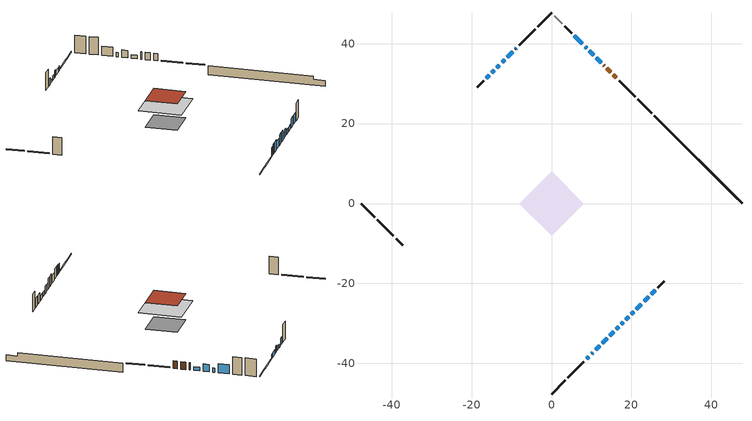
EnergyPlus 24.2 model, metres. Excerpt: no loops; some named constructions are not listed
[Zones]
conditioned space
 floor adiabatic (AdiabaticFloorConstruction): -8.07,0 0,8.07 8.07,0 0,-8.07 z3.23
 floor foundation (Slab1 construction): -5.98,0 0,5.98 5.98,0 0,-5.98 z-1.71
 wall outside (RimJoist1 construction): 0,-47.66 3.4,-44.26 / -47.66,0 -44.26,-3.4 / 0,47.66 -3.4,44.26 / 25.02,22.64 21.62,26.04 z0.79:1.09
 wall outside (RimJoist2 construction): 4.06,-43.6 8.12,-39.54 / -43.6,-4.06 -39.54,-8.12 / -4.06,43.6 -8.12,39.54 / 20.96,26.7 16.9,30.77 z0.79:1.09
 wall outside (AdiabaticWallConstruction 1): 16.24,31.42 15.48,32.18 / 14.83,32.84 13.84,33.82 / 13.18,34.48 13.06,34.61 z0.79:2.82
 wall outside (AdiabaticWallConstruction): -8.78,38.88 -9.01,38.66 / -9.66,38 -11.03,36.64 / -13.02,34.64 -13.65,34.02 / 8.79,38.87 8.4,39.26 / 19.93,-27.73 20.58,-27.09 / 21.23,-26.43 22.52,-25.15 z0.79:2.01; 8.78,-38.88 9.36,-38.31 / 7.74,39.92 5.66,42 / 23.17,-24.49 24.32,-23.34 / 24.98,-22.68 25.91,-21.75 z0.79:3.28; 12.4,35.26 11.25,36.41 z0.79:1.76; 10.6,37.07 9.45,38.22 z0.79:2.82; -11.68,35.98 -12.37,35.3 / 17.43,-30.23 17.9,-29.76 / -15.61,32.06 -16.29,31.37 z0.79:2.62; 10.01,-37.65 10.37,-37.29 / 11.03,-36.63 12.07,-35.59 / 14.61,-33.06 15.54,-32.12 / 16.2,-31.47 16.77,-30.89 z0.79:3.63; 12.73,-34.94 13.95,-33.71 z0.79:2.92; 18.55,-29.11 19.28,-28.39 z0.79:2.87; -14.3,33.36 -14.95,32.71 z0.79:1.45
 wall outside (Wall1 construction): 26.57,-21.09 28.25,-19.42 / -38.88,-8.78 -37.2,-10.46 / -16.95,30.72 -18.62,29.04 / 5,42.66 3.33,44.34 z0.79:5.67
 wall foundation (FoundationWall1 construction): 25.68,21.98,-1.71 25.68,21.98,0.79 45.47,2.2,0.79 45.47,2.2,-0.09 47.66,0,-0.09 47.66,0,-1.71
 wall adiabatic (Wall3 construction): 2.67,44.99 0.66,47.01 z0.79:5.67
 window (WindowConstruction 13): -8.78,38.88 -9.01,38.66 z0.79:2.01
 window (WindowConstruction 4): 8.78,-38.88 9.36,-38.31 z0.79:3.28
 window (WindowConstruction 16): -9.66,38 -11.03,36.64 z0.79:2.01
 window (WindowConstruction 5): 12.4,35.26 11.25,36.41 z0.79:1.76
 window (WindowConstruction 6): 10.6,37.07 9.45,38.22 z0.79:2.82
 window (WindowConstruction 7): -11.68,35.98 -12.37,35.3 z0.79:2.62
 window (WindowConstruction 8): 10.01,-37.65 10.37,-37.29 z0.79:3.63
 window (WindowConstruction 9): 11.03,-36.63 12.07,-35.59 z0.79:3.63
 window (WindowConstruction 10): 12.73,-34.93 13.95,-33.71 z0.79:2.92
 window (WindowConstruction 11): 14.61,-33.06 15.54,-32.12 z0.79:3.63
 window (WindowConstruction 14): -13.02,34.64 -13.65,34.02 z0.79:2.01
 window (WindowConstruction 12): 16.2,-31.47 16.77,-30.89 z0.79:3.63
 window (WindowConstruction 20): 17.43,-30.23 17.9,-29.77 z0.79:2.62
 window (WindowConstruction 21): 18.55,-29.11 19.27,-28.39 z0.79:2.87
 window (WindowConstruction 17): 8.79,38.87 8.4,39.26 z0.79:2.01
 window (WindowConstruction 18): -14.3,33.36 -14.95,32.71 z0.79:1.45
 window (WindowConstruction 19): 19.93,-27.73 20.57,-27.09 z0.79:2.01
 window (WindowConstruction 15): 21.23,-26.43 22.52,-25.15 z0.79:2.01
 window (WindowConstruction): 7.74,39.92 5.66,42 z0.79:3.28
 window (WindowConstruction 1): -15.61,32.06 -16.29,31.37 z0.79:2.62
 window (WindowConstruction 2): 23.17,-24.49 24.32,-23.34 z0.79:3.28
 window (WindowConstruction 3): 24.98,-22.68 25.91,-21.75 z0.79:3.28
 door (Door): 16.24,31.42 15.48,32.18 z0.79:2.82
 door (Door 1): 14.83,32.84 13.84,33.82 z0.79:2.82
 door (Door 2): 13.18,34.48 13.06,34.61 z0.79:2.82
 ceiling adiabatic (AdiabaticFloorConstruction): 0,-8.07 8.07,0 0,8.07 -8.07,0 z3.23
 roof outside (Roof1 construction): 0,5.98 -5.98,0 0,-5.98 5.98,0 z5.67
[EnergyManagementSystem:OutputVariable] Type of Data in Variable=Summed; Update Frequency=ZoneTimestep
Name | EMS Variable | EMS Program or Subroutine | Units
loads_htg_tot_peakload_outvar; loads_htg_tot_annual_outvar; Energy Management System Output Variable 1; Energy Management System Output Variable 45 | loads_htg_tot | total_loads_program | J
loads_clg_tot_peakload_outvar; loads_clg_tot_annual_outvar; Energy Management System Output Variable 2; Energy Management System Output Variable 46 | loads_clg_tot | total_loads_program | J
htg_unmet_hours_annual_outvar; Energy Management System Output Variable 3 | htg_unmet_hours | unmet_hours_program | hr
clg_unmet_hours_annual_outvar; Energy Management System Output Variable 4 | clg_unmet_hours | unmet_hours_program | hr
loads_htg_roofs_annual_outvar; Energy Management System Output Variable 5 | loads_htg_roofs | component_loads_program | J
loads_htg_ceilings_annual_outvar; Energy Management System Output Variable 6 | loads_htg_ceilings | component_loads_program | J
loads_htg_walls_annual_outvar; Energy Management System Output Variable 7 | loads_htg_walls | component_loads_program | J
loads_htg_rim_joists_annual_outvar; Energy Management System Output Variable 8 | loads_htg_rim_joists | component_loads_program | J
loads_htg_foundation_walls_annual_outvar; Energy Management System Output Variable 9 | loads_htg_foundation_walls | component_loads_program | J
loads_htg_doors_annual_outvar; Energy Management System Output Variable 10 | loads_htg_doors | component_loads_program | J
loads_htg_windows_conduction_annual_outvar; Energy Management System Output Variable 11 | loads_htg_windows_conduction | component_loads_program | J
loads_htg_windows_solar_annual_outvar; Energy Management System Output Variable 12 | loads_htg_windows_solar | component_loads_program | J
loads_htg_skylights_conduction_annual_outvar; Energy Management System Output Variable 13 | loads_htg_skylights_conduction | component_loads_program | J
loads_htg_skylights_solar_annual_outvar; Energy Management System Output Variable 14 | loads_htg_skylights_solar | component_loads_program | J
loads_htg_floors_annual_outvar; Energy Management System Output Variable 15 | loads_htg_floors | component_loads_program | J
loads_htg_slabs_annual_outvar; Energy Management System Output Variable 16 | loads_htg_slabs | component_loads_program | J
loads_htg_internal_mass_annual_outvar; Energy Management System Output Variable 17 | loads_htg_internal_mass | component_loads_program | J
loads_htg_infil_annual_outvar; Energy Management System Output Variable 18 | loads_htg_infil | component_loads_program | J
loads_htg_natvent_annual_outvar; Energy Management System Output Variable 19 | loads_htg_natvent | component_loads_program | J
loads_htg_mechvent_annual_outvar; Energy Management System Output Variable 20 | loads_htg_mechvent | component_loads_program | J
loads_htg_whf_annual_outvar; Energy Management System Output Variable 21 | loads_htg_whf | component_loads_program | J
loads_htg_ducts_annual_outvar; Energy Management System Output Variable 22 | loads_htg_ducts | component_loads_program | J
loads_htg_intgains_annual_outvar; Energy Management System Output Variable 23 | loads_htg_intgains | component_loads_program | J
loads_htg_lighting_annual_outvar; Energy Management System Output Variable 24 | loads_htg_lighting | component_loads_program | J
loads_clg_roofs_annual_outvar; Energy Management System Output Variable 25 | loads_clg_roofs | component_loads_program | J
loads_clg_ceilings_annual_outvar; Energy Management System Output Variable 26 | loads_clg_ceilings | component_loads_program | J
loads_clg_walls_annual_outvar; Energy Management System Output Variable 27 | loads_clg_walls | component_loads_program | J
loads_clg_rim_joists_annual_outvar; Energy Management System Output Variable 28 | loads_clg_rim_joists | component_loads_program | J
loads_clg_foundation_walls_annual_outvar; Energy Management System Output Variable 29 | loads_clg_foundation_walls | component_loads_program | J
loads_clg_doors_annual_outvar; Energy Management System Output Variable 30 | loads_clg_doors | component_loads_program | J
loads_clg_windows_conduction_annual_outvar; Energy Management System Output Variable 31 | loads_clg_windows_conduction | component_loads_program | J
loads_clg_windows_solar_annual_outvar; Energy Management System Output Variable 32 | loads_clg_windows_solar | component_loads_program | J
loads_clg_skylights_conduction_annual_outvar; Energy Management System Output Variable 33 | loads_clg_skylights_conduction | component_loads_program | J
loads_clg_skylights_solar_annual_outvar; Energy Management System Output Variable 34 | loads_clg_skylights_solar | component_loads_program | J
loads_clg_floors_annual_outvar; Energy Management System Output Variable 35 | loads_clg_floors | component_loads_program | J
loads_clg_slabs_annual_outvar; Energy Management System Output Variable 36 | loads_clg_slabs | component_loads_program | J
loads_clg_internal_mass_annual_outvar; Energy Management System Output Variable 37 | loads_clg_internal_mass | component_loads_program | J
loads_clg_infil_annual_outvar; Energy Management System Output Variable 38 | loads_clg_infil | component_loads_program | J
loads_clg_natvent_annual_outvar; Energy Management System Output Variable 39 | loads_clg_natvent | component_loads_program | J
loads_clg_mechvent_annual_outvar; Energy Management System Output Variable 40 | loads_clg_mechvent | component_loads_program | J
loads_clg_whf_annual_outvar; Energy Management System Output Variable 41 | loads_clg_whf | component_loads_program | J
loads_clg_ducts_annual_outvar; Energy Management System Output Variable 42 | loads_clg_ducts | component_loads_program | J
loads_clg_intgains_annual_outvar; Energy Management System Output Variable 43 | loads_clg_intgains | component_loads_program | J
loads_clg_lighting_annual_outvar; Energy Management System Output Variable 44 | loads_clg_lighting | component_loads_program | J
[Schedule:Day:Interval]
interior lighting schedule day: No, 01:00, 0.108182, 04:00, 0.0901515, 05:00, 0.0991667, 06:00, 0.162273, 07:00, 0.270455, 08:00, 0.342576, 10:00, 0.369621, 11:00, 0.351591, 12:00, 0.333561, 13:00, 0.324545, 14:00, 0.31553, 15:00, 0.333561, 16:00, 0.369621, 17:00, 0.450758, 18:00, 0.585985, 19:00, 0.775303, 20:00, 0.955606, 21:00, 0.991667, 22:00, 0.712197, 23:00, 0.360606, 24:00, 0.162273
interior lighting schedule day 1: No, 01:00, 0.100909, 04:00, 0.0840909, 05:00, 0.0925, 06:00, 0.151364, 07:00, 0.252273, 08:00, 0.319545, 10:00, 0.344773, 11:00, 0.327955, 12:00, 0.311136, 13:00, 0.302727, 14:00, 0.294318, 15:00, 0.311136, 16:00, 0.344773, 17:00, 0.420455, 18:00, 0.546591, 19:00, 0.723182, 20:00, 0.891364, 21:00, 0.925, 22:00, 0.664318, 23:00, 0.336364, 24:00, 0.151364
interior lighting schedule day 2: No, 01:00, 0.0927273, 04:00, 0.0772727, 05:00, 0.085, 06:00, 0.139091, 07:00, 0.231818, 08:00, 0.293636, 10:00, 0.316818, 11:00, 0.301364, 12:00, 0.285909, 13:00, 0.278182, 14:00, 0.270455, 15:00, 0.285909, 16:00, 0.316818, 17:00, 0.386364, 18:00, 0.502273, 19:00, 0.664545, 20:00, 0.819091, 21:00, 0.85, 22:00, 0.610455, 23:00, 0.309091, 24:00, 0.139091
interior lighting schedule day 3: No, 01:00, 0.0845455, 04:00, 0.0704545, 05:00, 0.0775, 06:00, 0.126818, 07:00, 0.211364, 08:00, 0.267727, 10:00, 0.288864, 11:00, 0.274773, 12:00, 0.260682, 13:00, 0.253636, 14:00, 0.246591, 15:00, 0.260682, 16:00, 0.288864, 17:00, 0.352273, 18:00, 0.457955, 19:00, 0.605909, 20:00, 0.746818, 21:00, 0.775, 22:00, 0.556591, 23:00, 0.281818, 24:00, 0.126818
interior lighting schedule day 4: No, 01:00, 0.0763636, 04:00, 0.0636364, 05:00, 0.07, 06:00, 0.114545, 07:00, 0.190909, 08:00, 0.241818, 10:00, 0.260909, 11:00, 0.248182, 12:00, 0.235455, 13:00, 0.229091, 14:00, 0.222727, 15:00, 0.235455, 16:00, 0.260909, 17:00, 0.318182, 18:00, 0.413636, 19:00, 0.547273, 20:00, 0.674545, 21:00, 0.7, 22:00, 0.502727, 23:00, 0.254545, 24:00, 0.114545
interior lighting schedule day 5: No, 01:00, 0.0727273, 04:00, 0.0606061, 05:00, 0.0666667, 06:00, 0.109091, 07:00, 0.181818, 08:00, 0.230303, 10:00, 0.248485, 11:00, 0.236364, 12:00, 0.224242, 13:00, 0.218182, 14:00, 0.212121, 15:00, 0.224242, 16:00, 0.248485, 17:00, 0.30303, 18:00, 0.393939, 19:00, 0.521212, 20:00, 0.642424, 21:00, 0.666667, 22:00, 0.478788, 23:00, 0.242424, 24:00, 0.109091
interior lighting schedule day 6: No, 01:00, 0.0745455, 04:00, 0.0621212, 05:00, 0.0683333, 06:00, 0.111818, 07:00, 0.186364, 08:00, 0.236061, 10:00, 0.254697, 11:00, 0.242273, 12:00, 0.229848, 13:00, 0.223636, 14:00, 0.217424, 15:00, 0.229848, 16:00, 0.254697, 17:00, 0.310606, 18:00, 0.403788, 19:00, 0.534242, 20:00, 0.658485, 21:00, 0.683333, 22:00, 0.490758, 23:00, 0.248485, 24:00, 0.111818
interior lighting schedule day 7: No, 01:00, 0.08, 04:00, 0.0666667, 05:00, 0.0733333, 06:00, 0.12, 07:00, 0.2, 08:00, 0.253333, 10:00, 0.273333, 11:00, 0.26, 12:00, 0.246667, 13:00, 0.24, 14:00, 0.233333, 15:00, 0.246667, 16:00, 0.273333, 17:00, 0.333333, 18:00, 0.433333, 19:00, 0.573333, 20:00, 0.706667, 21:00, 0.733333, 22:00, 0.526667, 23:00, 0.266667, 24:00, 0.12
interior lighting schedule day 8: No, 01:00, 0.0890909, 04:00, 0.0742424, 05:00, 0.0816667, 06:00, 0.133636, 07:00, 0.222727, 08:00, 0.282121, 10:00, 0.304394, 11:00, 0.289545, 12:00, 0.274697, 13:00, 0.267273, 14:00, 0.259848, 15:00, 0.274697, 16:00, 0.304394, 17:00, 0.371212, 18:00, 0.482576, 19:00, 0.638485, 20:00, 0.78697, 21:00, 0.816667, 22:00, 0.586515, 23:00, 0.29697, 24:00, 0.133636
interior lighting schedule day 9: No, 01:00, 0.0972727, 04:00, 0.0810606, 05:00, 0.0891667, 06:00, 0.145909, 07:00, 0.243182, 08:00, 0.30803, 10:00, 0.332348, 11:00, 0.316136, 12:00, 0.299924, 13:00, 0.291818, 14:00, 0.283712, 15:00, 0.299924, 16:00, 0.332348, 17:00, 0.405303, 18:00, 0.526894, 19:00, 0.697121, 20:00, 0.859242, 21:00, 0.891667, 22:00, 0.640379, 23:00, 0.324242, 24:00, 0.145909
interior lighting schedule day 10: No, 01:00, 0.105455, 04:00, 0.0878788, 05:00, 0.0966667, 06:00, 0.158182, 07:00, 0.263636, 08:00, 0.333939, 10:00, 0.360303, 11:00, 0.342727, 12:00, 0.325152, 13:00, 0.316364, 14:00, 0.307576, 15:00, 0.325152, 16:00, 0.360303, 17:00, 0.439394, 18:00, 0.571212, 19:00, 0.755758, 20:00, 0.931515, 21:00, 0.966667, 22:00, 0.694242, 23:00, 0.351515, 24:00, 0.158182
interior lighting schedule day 11: No, 01:00, 0.109091, 04:00, 0.0909091, 05:00, 0.1, 06:00, 0.163636, 07:00, 0.272727, 08:00, 0.345455, 10:00, 0.372727, 11:00, 0.354545, 12:00, 0.336364, 13:00, 0.327273, 14:00, 0.318182, 15:00, 0.336364, 16:00, 0.372727, 17:00, 0.454545, 18:00, 0.590909, 19:00, 0.781818, 20:00, 0.963636, 21:00, 1, 22:00, 0.718182, 23:00, 0.363636, 24:00, 0.163636
interior lighting schedule default day; occupants schedule default day; clothes dryer schedule default day; cooking range schedule default day; mech vent bath fan 0 schedule default day; mech vent range fan 0 schedule default day; misc plug loads schedule default day; general water use schedule default day; heating setpoint default day; cooling setpoint default day; clothes dryer exhaust 0 schedule default day; cooling season schedule day; cooling season schedule day 2; cooling season schedule default day; exterior lighting schedule default day; natural vent schedule default day: No, 24:00, 0
occupants schedule day: No, 05:00, 0.426829, 06:00, 0.719512, 07:00, 1, 08:00, 0.670732, 09:00, 0.329268, 14:00, 0.170732, 15:00, 0.231707, 16:00, 0.329268, 17:00, 0.5, 18:00, 0.670732, 19:00, 0.829268, 21:00, 1, 22:00, 0.853659, 23:00, 0.646341, 24:00, 0.426829
clothes dryer schedule day; clothes dryer exhaust 0 schedule day: No, 01:00, 0.123457, 02:00, 0.0740741, 03:00, 0.0493827, 04:00, 0.0246914, 05:00, 0.0493827, 06:00, 0.0740741, 07:00, 0.197531, 08:00, 0.395062, 09:00, 0.592593, 10:00, 0.839506, 11:00, 0.962963, 12:00, 1, 13:00, 0.91358, 14:00, 0.82716, 15:00, 0.716049, 16:00, 0.753086, 17:00, 0.679012, 18:00, 0.666667, 20:00, 0.62963, 21:00, 0.641975, 22:00, 0.666667, 23:00, 0.54321, 24:00, 0.296296
cooking range schedule day: No, 05:00, 0.0597015, 06:00, 0.11194, 07:00, 0.171642, 08:00, 0.291045, 11:00, 0.343284, 12:00, 0.402985, 13:00, 0.462687, 14:00, 0.343284, 15:00, 0.291045, 16:00, 0.402985, 17:00, 0.567164, 18:00, 1, 19:00, 0.850746, 20:00, 0.432836, 21:00, 0.291045, 22:00, 0.231343, 23:00, 0.171642, 24:00, 0.11194
mech vent bath fan 0 schedule day: No, 07:00, 0, 08:00, 1, 09:00, 0.2, 24:00, 0
mech vent range fan 0 schedule day: No, 18:00, 0, 19:00, 1, 20:00, 0.2, 24:00, 0
misc plug loads schedule day: No, 06:00, 0.705882, 07:00, 0.745098, 08:00, 0.803922, 15:00, 0.823529, 16:00, 0.862745, 17:00, 0.921569, 18:00, 0.980392, 19:00, 1, 20:00, 0.980392, 21:00, 0.941176, 22:00, 0.862745, 23:00, 0.784314, 24:00, 0.72549
general water use schedule day: No, 01:00, 0.315068, 03:00, 0.287671, 04:00, 0.342466, 05:00, 0.369863, 06:00, 0.520548, 07:00, 0.60274, 08:00, 0.534247, 10:00, 0.506849, 11:00, 0.465753, 14:00, 0.479452, 15:00, 0.534247, 16:00, 0.589041, 17:00, 0.69863, 18:00, 0.876712, 19:00, 0.890411, 20:00, 0.986301, 21:00, 1, 22:00, 0.863014, 23:00, 0.616438, 24:00, 0.465753
heating setpoint day: No, 07:00, 18, 23:00, 21, 24:00, 18
cooling setpoint day: No, 24:00, 25
cooling season schedule day 1: No, 24:00, 1
exterior lighting schedule day: No, 01:00, 0.566667, 03:00, 0.524167, 05:00, 0.495833, 06:00, 0.5525, 07:00, 0.623333, 08:00, 0.580833, 09:00, 0.439167, 10:00, 0.354167, 12:00, 0.34, 13:00, 0.354167, 14:00, 0.396667, 15:00, 0.425, 16:00, 0.495833, 17:00, 0.623333, 18:00, 0.793333, 19:00, 0.906667, 20:00, 0.963333, 21:00, 0.991667, 22:00, 0.920833, 23:00, 0.793333, 24:00, 0.665833
exterior lighting schedule day 1: No, 01:00, 0.528571, 03:00, 0.488929, 05:00, 0.4625, 06:00, 0.515357, 07:00, 0.581429, 08:00, 0.541786, 09:00, 0.409643, 10:00, 0.330357, 12:00, 0.317143, 13:00, 0.330357, 14:00, 0.37, 15:00, 0.396429, 16:00, 0.4625, 17:00, 0.581429, 18:00, 0.74, 19:00, 0.845714, 20:00, 0.898571, 21:00, 0.925, 22:00, 0.858929, 23:00, 0.74, 24:00, 0.621071
exterior lighting schedule day 10: No, 01:00, 0.552381, 03:00, 0.510952, 05:00, 0.483333, 06:00, 0.538571, 07:00, 0.607619, 08:00, 0.56619, 09:00, 0.428095, 10:00, 0.345238, 12:00, 0.331429, 13:00, 0.345238, 14:00, 0.386667, 15:00, 0.414286, 16:00, 0.483333, 17:00, 0.607619, 18:00, 0.773333, 19:00, 0.88381, 20:00, 0.939048, 21:00, 0.966667, 22:00, 0.897619, 23:00, 0.773333, 24:00, 0.649048
exterior lighting schedule day 11: No, 01:00, 0.571429, 03:00, 0.528571, 05:00, 0.5, 06:00, 0.557143, 07:00, 0.628571, 08:00, 0.585714, 09:00, 0.442857, 10:00, 0.357143, 12:00, 0.342857, 13:00, 0.357143, 14:00, 0.4, 15:00, 0.428571, 16:00, 0.5, 17:00, 0.628571, 18:00, 0.8, 19:00, 0.914286, 20:00, 0.971429, 21:00, 1, 22:00, 0.928571, 23:00, 0.8, 24:00, 0.671429
exterior lighting schedule day 2: No, 01:00, 0.485714, 03:00, 0.449286, 05:00, 0.425, 06:00, 0.473571, 07:00, 0.534286, 08:00, 0.497857, 09:00, 0.376429, 10:00, 0.303571, 12:00, 0.291429, 13:00, 0.303571, 14:00, 0.34, 15:00, 0.364286, 16:00, 0.425, 17:00, 0.534286, 18:00, 0.68, 19:00, 0.777143, 20:00, 0.825714, 21:00, 0.85, 22:00, 0.789286, 23:00, 0.68, 24:00, 0.570714
exterior lighting schedule day 3: No, 01:00, 0.442857, 03:00, 0.409643, 05:00, 0.3875, 06:00, 0.431786, 07:00, 0.487143, 08:00, 0.453929, 09:00, 0.343214, 10:00, 0.276786, 12:00, 0.265714, 13:00, 0.276786, 14:00, 0.31, 15:00, 0.332143, 16:00, 0.3875, 17:00, 0.487143, 18:00, 0.62, 19:00, 0.708571, 20:00, 0.752857, 21:00, 0.775, 22:00, 0.719643, 23:00, 0.62, 24:00, 0.520357
exterior lighting schedule day 4: No, 01:00, 0.4, 03:00, 0.37, 05:00, 0.35, 06:00, 0.39, 07:00, 0.44, 08:00, 0.41, 09:00, 0.31, 10:00, 0.25, 12:00, 0.24, 13:00, 0.25, 14:00, 0.28, 15:00, 0.3, 16:00, 0.35, 17:00, 0.44, 18:00, 0.56, 19:00, 0.64, 20:00, 0.68, 21:00, 0.7, 22:00, 0.65, 23:00, 0.56, 24:00, 0.47
exterior lighting schedule day 5: No, 01:00, 0.380952, 03:00, 0.352381, 05:00, 0.333333, 06:00, 0.371429, 07:00, 0.419048, 08:00, 0.390476, 09:00, 0.295238, 10:00, 0.238095, 12:00, 0.228571, 13:00, 0.238095, 14:00, 0.266667, 15:00, 0.285714, 16:00, 0.333333, 17:00, 0.419048, 18:00, 0.533333, 19:00, 0.609524, 20:00, 0.647619, 21:00, 0.666667, 22:00, 0.619048, 23:00, 0.533333, 24:00, 0.447619
exterior lighting schedule day 6: No, 01:00, 0.390476, 03:00, 0.36119, 05:00, 0.341667, 06:00, 0.380714, 07:00, 0.429524, 08:00, 0.400238, 09:00, 0.302619, 10:00, 0.244048, 12:00, 0.234286, 13:00, 0.244048, 14:00, 0.273333, 15:00, 0.292857, 16:00, 0.341667, 17:00, 0.429524, 18:00, 0.546667, 19:00, 0.624762, 20:00, 0.66381, 21:00, 0.683333, 22:00, 0.634524, 23:00, 0.546667, 24:00, 0.45881
exterior lighting schedule day 7: No, 01:00, 0.419048, 03:00, 0.387619, 05:00, 0.366667, 06:00, 0.408571, 07:00, 0.460952, 08:00, 0.429524, 09:00, 0.324762, 10:00, 0.261905, 12:00, 0.251429, 13:00, 0.261905, 14:00, 0.293333, 15:00, 0.314286, 16:00, 0.366667, 17:00, 0.460952, 18:00, 0.586667, 19:00, 0.670476, 20:00, 0.712381, 21:00, 0.733333, 22:00, 0.680952, 23:00, 0.586667, 24:00, 0.492381
exterior lighting schedule day 8: No, 01:00, 0.466667, 03:00, 0.431667, 05:00, 0.408333, 06:00, 0.455, 07:00, 0.513333, 08:00, 0.478333, 09:00, 0.361667, 10:00, 0.291667, 12:00, 0.28, 13:00, 0.291667, 14:00, 0.326667, 15:00, 0.35, 16:00, 0.408333, 17:00, 0.513333, 18:00, 0.653333, 19:00, 0.746667, 20:00, 0.793333, 21:00, 0.816667, 22:00, 0.758333, 23:00, 0.653333, 24:00, 0.548333
exterior lighting schedule day 9: No, 01:00, 0.509524, 03:00, 0.47131, 05:00, 0.445833, 06:00, 0.496786, 07:00, 0.560476, 08:00, 0.522262, 09:00, 0.394881, 10:00, 0.318452, 12:00, 0.305714, 13:00, 0.318452, 14:00, 0.356667, 15:00, 0.382143, 16:00, 0.445833, 17:00, 0.560476, 18:00, 0.713333, 19:00, 0.815238, 20:00, 0.86619, 21:00, 0.891667, 22:00, 0.827976, 23:00, 0.713333, 24:00, 0.59869
[Schedule:Week:Daily]
heating setpoint Week Rule - Jan1-Dec31: heating setpoint day, heating setpoint day, heating setpoint day, heating setpoint day, heating setpoint day, heating setpoint day, heating setpoint day, heating setpoint default day, heating setpoint default day, heating setpoint default day, heating setpoint default day, heating setpoint default day
cooling setpoint Week Rule - Jan1-Dec31: cooling setpoint day, cooling setpoint day, cooling setpoint day, cooling setpoint day, cooling setpoint day, cooling setpoint day, cooling setpoint day, cooling setpoint default day, cooling setpoint default day, cooling setpoint default day, cooling setpoint default day, cooling setpoint default day
clothes dryer exhaust 0 schedule Week Rule - Jan1-Dec31: clothes dryer exhaust 0 schedule day, clothes dryer exhaust 0 schedule day, clothes dryer exhaust 0 schedule day, clothes dryer exhaust 0 schedule day, clothes dryer exhaust 0 schedule day, clothes dryer exhaust 0 schedule day, clothes dryer exhaust 0 schedule day, clothes dryer exhaust 0 schedule default day, clothes dryer exhaust 0 schedule default day, clothes dryer exhaust 0 schedule default day, clothes dryer exhaust 0 schedule default day, clothes dryer exhaust 0 schedule default day
cooling season schedule Week Rule - Jan1-May26: cooling season schedule day, cooling season schedule day, cooling season schedule day, cooling season schedule day, cooling season schedule day, cooling season schedule day, cooling season schedule day, cooling season schedule default day, cooling season schedule default day, cooling season schedule default day, cooling season schedule default day, cooling season schedule default day
cooling season schedule Week Rule - May27-Jun2: cooling season schedule day, cooling season schedule day, cooling season schedule day, cooling season schedule day, cooling season schedule day, cooling season schedule day 1, cooling season schedule day 1, cooling season schedule default day, cooling season schedule default day, cooling season schedule default day, cooling season schedule default day, cooling season schedule default day
cooling season schedule Week Rule - Jun3-Sep29: cooling season schedule day 1, cooling season schedule day 1, cooling season schedule day 1, cooling season schedule day 1, cooling season schedule day 1, cooling season schedule day 1, cooling season schedule day 1, cooling season schedule default day, cooling season schedule default day, cooling season schedule default day, cooling season schedule default day, cooling season schedule default day
cooling season schedule Week Rule - Sep30-Oct6: cooling season schedule day 1, cooling season schedule day 2, cooling season schedule day 2, cooling season schedule day 2, cooling season schedule day 2, cooling season schedule day 2, cooling season schedule day 2, cooling season schedule default day, cooling season schedule default day, cooling season schedule default day, cooling season schedule default day, cooling season schedule default day
cooling season schedule Week Rule - Oct7-Dec31: cooling season schedule day 2, cooling season schedule day 2, cooling season schedule day 2, cooling season schedule day 2, cooling season schedule day 2, cooling season schedule day 2, cooling season schedule day 2, cooling season schedule default day, cooling season schedule default day, cooling season schedule default day, cooling season schedule default day, cooling season schedule default day
exterior lighting schedule Week Rule - Sep2-Sep29: exterior lighting schedule day 8, exterior lighting schedule day 8, exterior lighting schedule day 8, exterior lighting schedule day 8, exterior lighting schedule day 8, exterior lighting schedule day 8, exterior lighting schedule day 8, exterior lighting schedule default day, exterior lighting schedule default day, exterior lighting schedule default day, exterior lighting schedule default day, exterior lighting schedule default day
exterior lighting schedule Week Rule - Sep30-Oct6: exterior lighting schedule day 8, exterior lighting schedule day 9, exterior lighting schedule day 9, exterior lighting schedule day 9, exterior lighting schedule day 9, exterior lighting schedule day 9, exterior lighting schedule day 9, exterior lighting schedule default day, exterior lighting schedule default day, exterior lighting schedule default day, exterior lighting schedule default day, exterior lighting schedule default day
exterior lighting schedule Week Rule - Oct7-Oct27: exterior lighting schedule day 9, exterior lighting schedule day 9, exterior lighting schedule day 9, exterior lighting schedule day 9, exterior lighting schedule day 9, exterior lighting schedule day 9, exterior lighting schedule day 9, exterior lighting schedule default day, exterior lighting schedule default day, exterior lighting schedule default day, exterior lighting schedule default day, exterior lighting schedule default day
exterior lighting schedule Week Rule - Oct28-Nov3: exterior lighting schedule day 9, exterior lighting schedule day 9, exterior lighting schedule day 9, exterior lighting schedule day 9, exterior lighting schedule day 10, exterior lighting schedule day 10, exterior lighting schedule day 10, exterior lighting schedule default day, exterior lighting schedule default day, exterior lighting schedule default day, exterior lighting schedule default day, exterior lighting schedule default day
exterior lighting schedule Week Rule - Nov4-Nov24: exterior lighting schedule day 10, exterior lighting schedule day 10, exterior lighting schedule day 10, exterior lighting schedule day 10, exterior lighting schedule day 10, exterior lighting schedule day 10, exterior lighting schedule day 10, exterior lighting schedule default day, exterior lighting schedule default day, exterior lighting schedule default day, exterior lighting schedule default day, exterior lighting schedule default day
exterior lighting schedule Week Rule - Nov25-Dec1: exterior lighting schedule day 10, exterior lighting schedule day 10, exterior lighting schedule day 10, exterior lighting schedule day 10, exterior lighting schedule day 10, exterior lighting schedule day 10, exterior lighting schedule day 11, exterior lighting schedule default day, exterior lighting schedule default day, exterior lighting schedule default day, exterior lighting schedule default day, exterior lighting schedule default day
exterior lighting schedule Week Rule - Dec2-Dec31: exterior lighting schedule day 11, exterior lighting schedule day 11, exterior lighting schedule day 11, exterior lighting schedule day 11, exterior lighting schedule day 11, exterior lighting schedule day 11, exterior lighting schedule day 11, exterior lighting schedule default day, exterior lighting schedule default day, exterior lighting schedule default day, exterior lighting schedule default day, exterior lighting schedule default day
natural vent schedule Week Rule - Jan1-Dec31: natural vent schedule default day, natural vent schedule default day, natural vent schedule default day, natural vent schedule default day, natural vent schedule default day, natural vent schedule default day, natural vent schedule default day, natural vent schedule default day, natural vent schedule default day, natural vent schedule default day, natural vent schedule default day, natural vent schedule default day
[Schedule:Year]
heating setpoint: heating setpoint Week Rule - Jan1-Dec31, 1, 1, 12, 31
cooling setpoint: cooling setpoint Week Rule - Jan1-Dec31, 1, 1, 12, 31
clothes dryer exhaust 0 schedule: clothes dryer exhaust 0 schedule Week Rule - Jan1-Dec31, 1, 1, 12, 31
cooling season schedule: cooling season schedule Week Rule - Jan1-May26, 1, 1, 5, 26, cooling season schedule Week Rule - May27-Jun2, 5, 27, 6, 2, cooling season schedule Week Rule - Jun3-Sep29, 6, 3, 9, 29, cooling season schedule Week Rule - Sep30-Oct6, 9, 30, 10, 6, cooling season schedule Week Rule - Oct7-Dec31, 10, 7, 12, 31
natural vent schedule: natural vent schedule Week Rule - Jan1-Dec31, 1, 1, 12, 31
